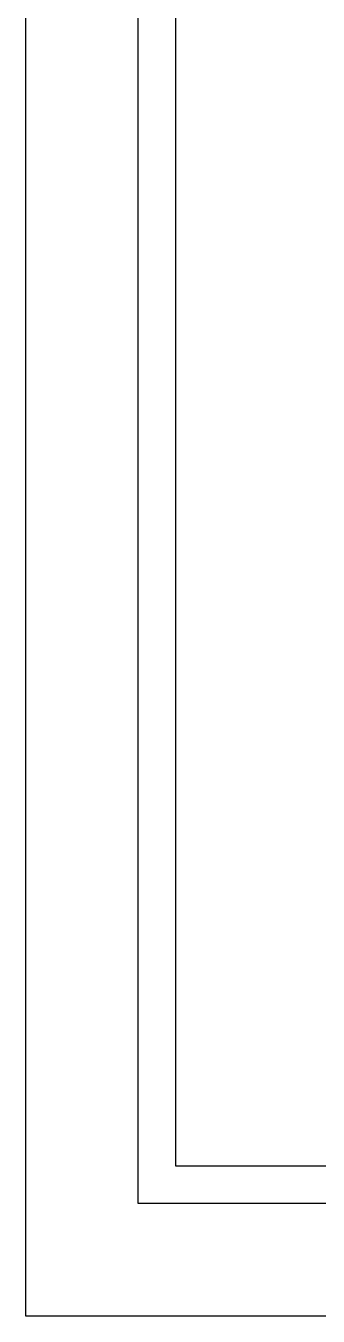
# Model space of a CAD drawing. Header units: millimetres. Extents: x -23396 to 106750, y 116 to 66281.
# Drawn here: x 61753 to 63702, y 33901 to 42500 of the extents above; entities that cross this region are included whole.
import ezdxf

# ---------------------------------------------------------------- set-up
doc = ezdxf.new("R2010")
doc.units = ezdxf.units.MM

# ---------------------------------------------------------------- blocks, each defined once
blk = doc.blocks.new('upn st')
at = {"color": 0}
for p, q in [((200, -6199.87), (200, -200)), ((8799.558, -6199.87), (200, -6199.87))]:
    blk.add_line(p, q, dxfattribs=at)
at = {"linetype": 'Continuous'}
for points in [[(0, 0), (8999.558, 0), (8999.558, -6399.87), (0, -6399.87)], [(150, -150), (8849.558, -150), (8849.558, -6249.87), (150, -6249.87)], [(200, -200), (8799.558, -200), (8799.558, -6199.87), (200, -6199.87)]]:
    blk.add_lwpolyline(points, close=True, dxfattribs=at)

msp = doc.modelspace()

# ---------------------------------------------------------------- block references
at = {"xscale": 5, "yscale": 5, "zscale": 5}
msp.add_blockref('upn st', (61752.657, 65900.837), dxfattribs=at)

doc.saveas('drawing.dxf')
